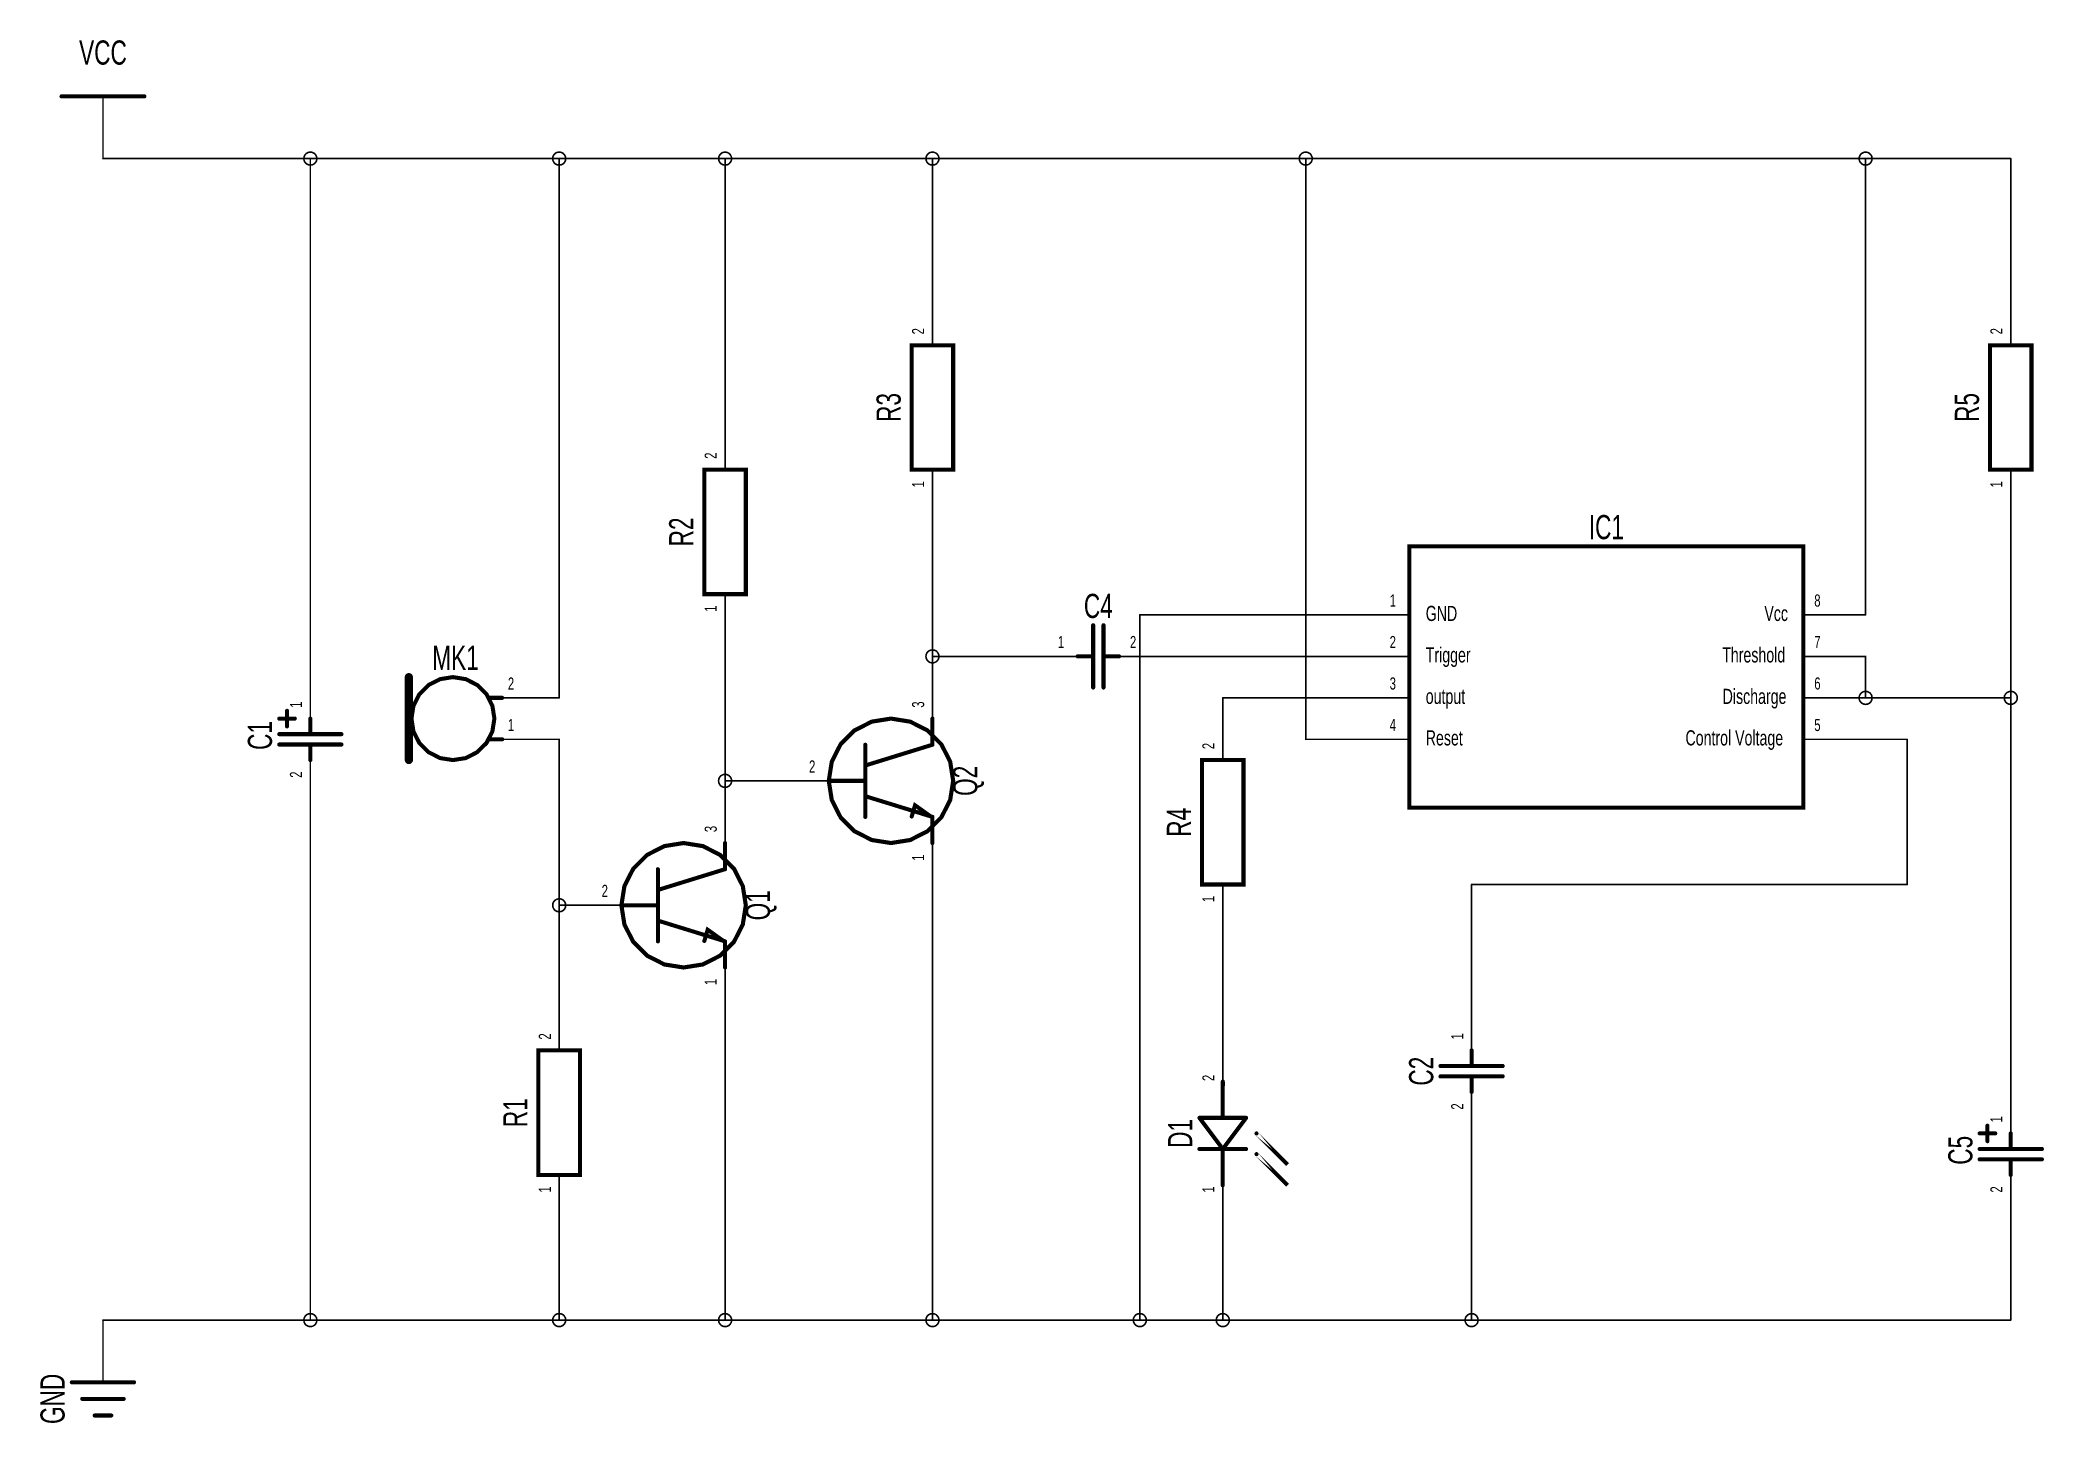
# Model space of a CAD drawing. Extents: x -0.05 to 4.78, y 0 to 3.33.
import ezdxf
from ezdxf.enums import TextEntityAlignment as Align

# ---------------------------------------------------------------- set-up
doc = ezdxf.new("R2010")
doc.units = 0
for name, color, linetype in [('Element', 253, 'CONTINUOUS'), ('Net', 50, 'CONTINUOUS'), ('Pin', 50, 'CONTINUOUS')]:
    doc.layers.add(name, color=color, linetype=linetype)

msp = doc.modelspace()

# ---------------------------------------------------------------- linework, layer by layer
at = {"layer": 'Element', "linetype": 'CONTINUOUS'}
for points, const_width in [([(-0.0025, 3.1991, 1), (0.0025, 3.1991, 1), (-0.0025, 3.1991, 1)], 0.0049), ([(0.1975, 3.1991, 1), (0.2025, 3.1991, 1), (0.1975, 3.1991, 1)], 0.0049), ([(2.485, 1.9241, 1), (2.49, 1.9241, 1), (2.485, 1.9241, 1)], 0.0049), ([(2.51, 1.9241, 1), (2.515, 1.9241, 1), (2.51, 1.9241, 1)], 0.0049), ([(2.4475, 1.8491, 1), (2.4525, 1.8491, 1), (2.4475, 1.8491, 1)], 0.0049), ([(2.4851, 1.8491, 1), (2.49, 1.8491, 1), (2.4851, 1.8491, 1)], 0.0049), ([(2.5101, 1.8491, 1), (2.515, 1.8491, 1), (2.5101, 1.8491, 1)], 0.0049), ([(2.5475, 1.8491, 1), (2.5525, 1.8491, 1), (2.5475, 1.8491, 1)], 0.0049), ([(0.8326, 1.7991, 1), (0.8424, 1.7991, 1), (0.8326, 1.7991, 1)], 0.0098), ([(1.0288, 1.7491, 1), (1.0337, 1.7491, 1), (1.0288, 1.7491, 1)], 0.0049), ([(1.06, 1.7491, 1), (1.065, 1.7491, 1), (1.06, 1.7491, 1)], 0.0049), ([(2.485, 1.7741, 1), (2.49, 1.7741, 1), (2.485, 1.7741, 1)], 0.0049), ([(2.51, 1.7741, 1), (2.515, 1.7741, 1), (2.51, 1.7741, 1)], 0.0049), ([(0.5225, 1.6991, 1), (0.5275, 1.6991, 1), (0.5225, 1.6991, 1)], 0.0049), ([(0.5413, 1.7178, 1), (0.5462, 1.7178, 1), (0.5413, 1.7178, 1)], 0.0049), ([(0.56, 1.6991, 1), (0.565, 1.6991, 1), (0.56, 1.6991, 1)], 0.0049), ([(0.5975, 1.6991, 1), (0.6025, 1.6991, 1), (0.5975, 1.6991, 1)], 0.0049), ([(0.8413, 1.6991, 1), (0.8462, 1.6991, 1), (0.8413, 1.6991, 1)], 0.0049), ([(2.0975, 1.6991, 1), (2.1025, 1.6991, 1), (2.0975, 1.6991, 1)], 0.0049), ([(0.5225, 1.6616, 1), (0.5275, 1.6616, 1), (0.5225, 1.6616, 1)], 0.0049), ([(0.5413, 1.6803, 1), (0.5462, 1.6803, 1), (0.5413, 1.6803, 1)], 0.0049), ([(0.5975, 1.6615, 1), (0.6025, 1.6615, 1), (0.5975, 1.6615, 1)], 0.0049), ([(0.6725, 1.6616, 1), (0.6775, 1.6616, 1), (0.6725, 1.6616, 1)], 0.0049), ([(1.0288, 1.6491, 1), (1.0337, 1.6491, 1), (1.0288, 1.6491, 1)], 0.0049), ([(1.06, 1.6491, 1), (1.065, 1.6491, 1), (1.06, 1.6491, 1)], 0.0049), ([(0.5225, 1.6366, 1), (0.5275, 1.6366, 1), (0.5225, 1.6366, 1)], 0.0049), ([(0.5975, 1.6365, 1), (0.6025, 1.6365, 1), (0.5975, 1.6365, 1)], 0.0049), ([(0.5975, 1.5991, 1), (0.6025, 1.5991, 1), (0.5975, 1.5991, 1)], 0.0049), ([(0.6725, 1.6366, 1), (0.6775, 1.6366, 1), (0.6725, 1.6366, 1)], 0.0049), ([(0.8326, 1.5991, 1), (0.8424, 1.5991, 1), (0.8326, 1.5991, 1)], 0.0098), ([(1.9355, 1.636, 1), (1.9405, 1.636, 1), (1.9355, 1.636, 1)], 0.0049), ([(2.0975, 1.6361, 1), (2.1025, 1.6361, 1), (2.0975, 1.6361, 1)], 0.0049), ([(2.0975, 1.6361, 1), (2.1025, 1.6361, 1), (2.0975, 1.6361, 1)], 0.0049), ([(1.8475, 1.5491, 1), (1.8525, 1.5491, 1), (1.8475, 1.5491, 1)], 0.005), ([(1.8475, 1.5491, 1), (1.8525, 1.5491, 1), (1.8475, 1.5491, 1)], 0.0049), ([(1.9355, 1.586, 1), (1.9405, 1.586, 1), (1.9355, 1.586, 1)], 0.0049), ([(1.9355, 1.5491, 1), (1.9405, 1.5491, 1), (1.9355, 1.5491, 1)], 0.0049), ([(1.9355, 1.5121, 1), (1.9405, 1.5121, 1), (1.9355, 1.5121, 1)], 0.0049), ([(1.9355, 1.4621, 1), (1.9405, 1.4621, 1), (1.9355, 1.4621, 1)], 0.0049), ([(2.0475, 1.4631, 1), (2.0525, 1.4631, 1), (2.0475, 1.4631, 1)], 0.0049), ([(2.0935, 1.4631, 1), (2.0985, 1.4631, 1), (2.0935, 1.4631, 1)], 0.0049), ([(2.0975, 1.4621, 1), (2.1025, 1.4621, 1), (2.0975, 1.4621, 1)], 0.0049), ([(2.0975, 1.4621, 1), (2.1025, 1.4621, 1), (2.0975, 1.4621, 1)], 0.0049), ([(1.5975, 1.3991, 1), (1.6025, 1.3991, 1), (1.5975, 1.3991, 1)], 0.0049), ([(2.0975, 1.3991, 1), (2.1025, 1.3991, 1), (2.0975, 1.3991, 1)], 0.0049), ([(1.4355, 1.336, 1), (1.4405, 1.336, 1), (1.4355, 1.336, 1)], 0.0049), ([(1.5975, 1.3361, 1), (1.6025, 1.3361, 1), (1.5975, 1.3361, 1)], 0.0049), ([(1.5975, 1.3361, 1), (1.6025, 1.3361, 1), (1.5975, 1.3361, 1)], 0.0049), ([(1.4355, 1.286, 1), (1.4405, 1.286, 1), (1.4355, 1.286, 1)], 0.0049), ([(1.3475, 1.2491, 1), (1.3525, 1.2491, 1), (1.3475, 1.2491, 1)], 0.005), ([(1.3475, 1.2491, 1), (1.3525, 1.2491, 1), (1.3475, 1.2491, 1)], 0.0049), ([(1.4355, 1.2491, 1), (1.4405, 1.2491, 1), (1.4355, 1.2491, 1)], 0.0049), ([(1.4355, 1.2121, 1), (1.4405, 1.2121, 1), (1.4355, 1.2121, 1)], 0.0049), ([(1.4355, 1.1621, 1), (1.4405, 1.1621, 1), (1.4355, 1.1621, 1)], 0.0049), ([(1.5475, 1.1631, 1), (1.5525, 1.1631, 1), (1.5475, 1.1631, 1)], 0.0049), ([(1.5935, 1.1631, 1), (1.5985, 1.1631, 1), (1.5935, 1.1631, 1)], 0.0049), ([(1.5975, 1.1621, 1), (1.6025, 1.1621, 1), (1.5975, 1.1621, 1)], 0.0049), ([(1.5975, 1.1621, 1), (1.6025, 1.1621, 1), (1.5975, 1.1621, 1)], 0.0049), ([(1.5975, 1.0991, 1), (1.6025, 1.0991, 1), (1.5975, 1.0991, 1)], 0.0049), ([(3.3975, 0.8991, 1), (3.4025, 0.8991, 1), (3.3975, 0.8991, 1)], 0.0049), ([(2.7976, 0.8241, 1), (2.8025, 0.8241, 1), (2.7976, 0.8241, 1)], 0.0049), ([(3.3225, 0.8616, 1), (3.3275, 0.8616, 1), (3.3225, 0.8616, 1)], 0.0049), ([(3.3225, 0.8366, 1), (3.3275, 0.8366, 1), (3.3225, 0.8366, 1)], 0.0049), ([(3.3975, 0.8615, 1), (3.4025, 0.8615, 1), (3.3975, 0.8615, 1)], 0.0049), ([(3.3975, 0.8365, 1), (3.4025, 0.8365, 1), (3.3975, 0.8365, 1)], 0.0049), ([(3.4725, 0.8616, 1), (3.4775, 0.8616, 1), (3.4725, 0.8616, 1)], 0.0049), ([(3.4725, 0.8366, 1), (3.4775, 0.8366, 1), (3.4725, 0.8366, 1)], 0.0049), ([(3.3975, 0.7991, 1), (3.4025, 0.7991, 1), (3.3975, 0.7991, 1)], 0.0049), ([(2.7413, 0.7366, 1), (2.7463, 0.7366, 1), (2.7413, 0.7366, 1)], 0.0049), ([(2.7413, 0.7366, 1), (2.7463, 0.7366, 1), (2.7413, 0.7366, 1)], 0.0049), ([(2.7975, 0.7371, 1), (2.8025, 0.7371, 1), (2.7975, 0.7371, 1)], 0.0049), ([(2.8539, 0.7366, 1), (2.8588, 0.7366, 1), (2.8539, 0.7366, 1)], 0.0049), ([(2.8539, 0.7366, 1), (2.8588, 0.7366, 1), (2.8539, 0.7366, 1)], 0.0049), ([(2.8789, 0.6991, 1), (2.8838, 0.6991, 1), (2.8789, 0.6991, 1)], 0.0049), ([(4.6225, 0.6991, 1), (4.6275, 0.6991, 1), (4.6225, 0.6991, 1)], 0.0049), ([(4.6413, 0.7178, 1), (4.6462, 0.7178, 1), (4.6413, 0.7178, 1)], 0.0049), ([(4.6413, 0.6803, 1), (4.6462, 0.6803, 1), (4.6413, 0.6803, 1)], 0.0049), ([(4.66, 0.6991, 1), (4.665, 0.6991, 1), (4.66, 0.6991, 1)], 0.0049), ([(4.6975, 0.6991, 1), (4.7025, 0.6991, 1), (4.6975, 0.6991, 1)], 0.0049), ([(2.7413, 0.6615, 1), (2.7463, 0.6615, 1), (2.7413, 0.6615, 1)], 0.0049), ([(2.7975, 0.6601, 1), (2.8025, 0.6601, 1), (2.7975, 0.6601, 1)], 0.0049), ([(2.7976, 0.6615, 1), (2.8025, 0.6615, 1), (2.7976, 0.6615, 1)], 0.0049), ([(2.7976, 0.6615, 1), (2.8025, 0.6615, 1), (2.7976, 0.6615, 1)], 0.0049), ([(2.8539, 0.6615, 1), (2.8588, 0.6615, 1), (2.8539, 0.6615, 1)], 0.0049), ([(2.8789, 0.6491, 1), (2.8838, 0.6491, 1), (2.8789, 0.6491, 1)], 0.0049), ([(4.6225, 0.6616, 1), (4.6275, 0.6616, 1), (4.6225, 0.6616, 1)], 0.0049), ([(4.6225, 0.6366, 1), (4.6275, 0.6366, 1), (4.6225, 0.6366, 1)], 0.0049), ([(4.6975, 0.6615, 1), (4.7025, 0.6615, 1), (4.6975, 0.6615, 1)], 0.0049), ([(4.6975, 0.6365, 1), (4.7025, 0.6365, 1), (4.6975, 0.6365, 1)], 0.0049), ([(4.7725, 0.6616, 1), (4.7775, 0.6616, 1), (4.7725, 0.6616, 1)], 0.0049), ([(4.7725, 0.6366, 1), (4.7775, 0.6366, 1), (4.7725, 0.6366, 1)], 0.0049), ([(4.6975, 0.5991, 1), (4.7025, 0.5991, 1), (4.6975, 0.5991, 1)], 0.0049), ([(2.7975, 0.5741, 1), (2.8024, 0.5741, 1), (2.7975, 0.5741, 1)], 0.0049), ([(0.0225, 0.0991, 1), (0.0275, 0.0991, 1), (0.0225, 0.0991, 1)], 0.0049), ([(0.1725, 0.0991, 1), (0.1775, 0.0991, 1), (0.1725, 0.0991, 1)], 0.0049), ([(0.0475, 0.0591, 1), (0.0525, 0.0591, 1), (0.0475, 0.0591, 1)], 0.0049), ([(0.1475, 0.0591, 1), (0.1525, 0.0591, 1), (0.1475, 0.0591, 1)], 0.0049), ([(0.0775, 0.0191, 1), (0.0825, 0.0191, 1), (0.0775, 0.0191, 1)], 0.0049), ([(0.1175, 0.0191, 1), (0.1225, 0.0191, 1), (0.1175, 0.0191, 1)], 0.0049)]:
    msp.add_lwpolyline(points, format="xyb", dxfattribs=dict(at, const_width=const_width))
for points, const_width in [([(0, 3.1991), (0.2, 3.1991)], 0.0098), ([(2.05, 2.5991), (2.15, 2.5991), (2.15, 2.2991), (2.05, 2.2991), (2.05, 2.5991)], 0.0098), ([(4.65, 2.5991), (4.75, 2.5991), (4.75, 2.2991), (4.65, 2.2991), (4.65, 2.5991)], 0.0098), ([(1.55, 2.2991), (1.65, 2.2991), (1.65, 1.9991), (1.55, 1.9991), (1.55, 2.2991)], 0.0098), ([(3.25, 2.1141), (4.2, 2.1141), (4.2, 1.4841), (3.25, 1.4841), (3.25, 2.1141)], 0.0098), ([(2.4875, 1.7741), (2.4875, 1.9241)], 0.0098), ([(2.5125, 1.7741), (2.5125, 1.9241)], 0.0098), ([(2.45, 1.8491), (2.4875, 1.8491)], 0.0098), ([(2.5125, 1.8491), (2.55, 1.8491)], 0.0098), ([(0.8375, 1.5991), (0.8375, 1.7991)], 0.0197), ([(0.8438, 1.6991), (0.8486, 1.6682), (0.8628, 1.6403), (0.885, 1.6182), (0.9128, 1.6039), (0.9438, 1.5991), (0.9747, 1.6039), (1.0025, 1.6182), (1.0247, 1.6403), (1.0389, 1.6682), (1.0438, 1.6991), (1.0389, 1.73), (1.0247, 1.7578), (1.0025, 1.78), (0.9747, 1.7942), (0.9438, 1.7991), (0.9128, 1.7942), (0.885, 1.78), (0.8628, 1.7578), (0.8486, 1.73), (0.8438, 1.6991)], 0.0098), ([(1.0625, 1.7491), (1.0313, 1.7491)], 0.0098), ([(0.525, 1.6991), (0.5625, 1.6991)], 0.0098), ([(0.5438, 1.6803), (0.5438, 1.7178)], 0.0098), ([(0.6, 1.6991), (0.6, 1.6615)], 0.0098), ([(1.85, 1.5491), (1.8573, 1.5027), (1.8786, 1.4609), (1.9118, 1.4277), (1.9536, 1.4064), (2, 1.3991), (2.0464, 1.4064), (2.0882, 1.4277), (2.1214, 1.4609), (2.1427, 1.5027), (2.15, 1.5491), (2.1427, 1.5954), (2.1214, 1.6372), (2.0882, 1.6704), (2.0464, 1.6917), (2, 1.6991), (1.9536, 1.6917), (1.9118, 1.6704), (1.8786, 1.6372), (1.8573, 1.5954), (1.85, 1.5491)], 0.01), ([(2.1, 1.6361), (2.1, 1.6991)], 0.0098), ([(0.525, 1.6616), (0.675, 1.6616)], 0.0098), ([(1.0625, 1.6491), (1.0313, 1.6491)], 0.0098), ([(0.525, 1.6366), (0.675, 1.6366)], 0.0098), ([(0.6, 1.6365), (0.6, 1.5991)], 0.0098), ([(1.938, 1.586), (2.1, 1.6361)], 0.0098), ([(1.938, 1.4621), (1.938, 1.636)], 0.0098), ([(2.75, 1.5991), (2.85, 1.5991), (2.85, 1.2991), (2.75, 1.2991), (2.75, 1.5991)], 0.0098), ([(1.85, 1.5491), (1.938, 1.5491)], 0.0098), ([(1.938, 1.5121), (2.1, 1.4621)], 0.0098), ([(2.096, 1.4631), (2.058, 1.4901), (2.05, 1.4631)], 0.0098), ([(2.1, 1.3991), (2.1, 1.4621)], 0.0098), ([(1.35, 1.2491), (1.3573, 1.2027), (1.3786, 1.1609), (1.4118, 1.1277), (1.4536, 1.1064), (1.5, 1.0991), (1.5464, 1.1064), (1.5882, 1.1277), (1.6214, 1.1609), (1.6427, 1.2027), (1.65, 1.2491), (1.6427, 1.2954), (1.6214, 1.3372), (1.5882, 1.3704), (1.5464, 1.3917), (1.5, 1.3991), (1.4536, 1.3917), (1.4118, 1.3704), (1.3786, 1.3372), (1.3573, 1.2954), (1.35, 1.2491)], 0.01), ([(1.6, 1.3361), (1.6, 1.3991)], 0.0098), ([(1.438, 1.286), (1.6, 1.3361)], 0.0098), ([(1.438, 1.1621), (1.438, 1.336)], 0.0098), ([(1.35, 1.2491), (1.438, 1.2491)], 0.0098), ([(1.438, 1.2121), (1.6, 1.1621)], 0.0098), ([(1.596, 1.1631), (1.558, 1.1901), (1.55, 1.1631)], 0.0098), ([(1.6, 1.0991), (1.6, 1.1621)], 0.0098), ([(1.15, 0.8991), (1.25, 0.8991), (1.25, 0.5991), (1.15, 0.5991), (1.15, 0.8991)], 0.0098), ([(3.4, 0.8991), (3.4, 0.8615)], 0.0098), ([(2.8001, 0.8241), (2.8, 0.7371)], 0.0098), ([(3.325, 0.8616), (3.475, 0.8616)], 0.0098), ([(3.325, 0.8366), (3.475, 0.8366)], 0.0098), ([(3.4, 0.8365), (3.4, 0.7991)], 0.0098), ([(2.7438, 0.7366), (2.8001, 0.6615)], 0.0098), ([(2.7438, 0.7366), (2.8563, 0.7366)], 0.0098), ([(2.8001, 0.6615), (2.8563, 0.7366)], 0.0098), ([(2.8813, 0.6991), (2.9562, 0.6241), (2.8813, 0.6991)], 0.0098), ([(4.625, 0.6991), (4.6625, 0.6991)], 0.0098), ([(4.6438, 0.6803), (4.6438, 0.7178)], 0.0098), ([(4.7, 0.6991), (4.7, 0.6615)], 0.0098), ([(2.8563, 0.6615), (2.7438, 0.6615)], 0.0098), ([(2.8, 0.6601), (2.7999, 0.5741)], 0.0098), ([(2.8813, 0.6491), (2.9562, 0.5741), (2.8813, 0.6491)], 0.0098), ([(4.625, 0.6616), (4.775, 0.6616)], 0.0098), ([(4.625, 0.6366), (4.775, 0.6366)], 0.0098), ([(4.7, 0.6365), (4.7, 0.5991)], 0.0098), ([(0.025, 0.0991), (0.175, 0.0991)], 0.0098), ([(0.05, 0.0591), (0.15, 0.0591)], 0.0098), ([(0.08, 0.0191), (0.12, 0.0191)], 0.0098)]:
    msp.add_lwpolyline(points, dxfattribs=dict(at, const_width=const_width))
at = {"layer": 'Net', "linetype": 'CONTINUOUS', "const_width": 0.002}
for points in [[(0.099, 3.0491, 1), (0.101, 3.0491, 1), (0.099, 3.0491, 1)], [(0.5833, 3.0491, 1), (0.5852, 3.0491, 1), (0.5833, 3.0491, 1)], [(0.599, 3.0491, 1), (0.601, 3.0491, 1), (0.599, 3.0491, 1)], [(1.1833, 3.0491, 1), (1.1852, 3.0491, 1), (1.1833, 3.0491, 1)], [(1.199, 3.0491, 1), (1.201, 3.0491, 1), (1.199, 3.0491, 1)], [(1.199, 3.0491, 1), (1.201, 3.0491, 1), (1.199, 3.0491, 1)], [(1.199, 3.0491, 1), (1.201, 3.0491, 1), (1.199, 3.0491, 1)], [(1.5833, 3.0491, 1), (1.5852, 3.0491, 1), (1.5833, 3.0491, 1)], [(1.599, 3.0491, 1), (1.601, 3.0491, 1), (1.599, 3.0491, 1)], [(2.0833, 3.0491, 1), (2.0852, 3.0491, 1), (2.0833, 3.0491, 1)], [(2.099, 3.0491, 1), (2.101, 3.0491, 1), (2.099, 3.0491, 1)], [(2.9833, 3.0491, 1), (2.9852, 3.0491, 1), (2.9833, 3.0491, 1)], [(2.999, 3.0491, 1), (3.001, 3.0491, 1), (2.999, 3.0491, 1)], [(4.3333, 3.0491, 1), (4.3352, 3.0491, 1), (4.3333, 3.0491, 1)], [(4.349, 3.0491, 1), (4.351, 3.0491, 1), (4.349, 3.0491, 1)], [(4.349, 3.0491, 1), (4.351, 3.0491, 1), (4.349, 3.0491, 1)], [(4.349, 3.0491, 1), (4.351, 3.0491, 1), (4.349, 3.0491, 1)], [(4.699, 3.0491, 1), (4.701, 3.0491, 1), (4.699, 3.0491, 1)], [(4.699, 3.0491, 1), (4.701, 3.0491, 1), (4.699, 3.0491, 1)], [(2.099, 2.7491, 1), (2.101, 2.7491, 1), (2.099, 2.7491, 1)], [(4.699, 2.7491, 1), (4.701, 2.7491, 1), (4.699, 2.7491, 1)], [(1.599, 2.4491, 1), (1.601, 2.4491, 1), (1.599, 2.4491, 1)], [(2.099, 2.1491, 1), (2.101, 2.1491, 1), (2.099, 2.1491, 1)], [(4.699, 2.1491, 1), (4.701, 2.1491, 1), (4.699, 2.1491, 1)], [(2.599, 1.9491, 1), (2.601, 1.9491, 1), (2.599, 1.9491, 1)], [(2.599, 1.9491, 1), (2.601, 1.9491, 1), (2.599, 1.9491, 1)], [(3.099, 1.9491, 1), (3.101, 1.9491, 1), (3.099, 1.9491, 1)], [(4.349, 1.9491, 1), (4.351, 1.9491, 1), (4.349, 1.9491, 1)], [(0.599, 1.8491, 1), (0.601, 1.8491, 1), (0.599, 1.8491, 1)], [(1.599, 1.8491, 1), (1.601, 1.8491, 1), (1.599, 1.8491, 1)], [(2.0833, 1.8491, 1), (2.0852, 1.8491, 1), (2.0833, 1.8491, 1)], [(2.099, 1.8491, 1), (2.101, 1.8491, 1), (2.099, 1.8491, 1)], [(2.099, 1.8491, 1), (2.101, 1.8491, 1), (2.099, 1.8491, 1)], [(2.299, 1.8491, 1), (2.301, 1.8491, 1), (2.299, 1.8491, 1)], [(2.699, 1.8491, 1), (2.701, 1.8491, 1), (2.699, 1.8491, 1)], [(3.099, 1.8491, 1), (3.101, 1.8491, 1), (3.099, 1.8491, 1)], [(4.349, 1.8491, 1), (4.351, 1.8491, 1), (4.349, 1.8491, 1)], [(1.199, 1.7491, 1), (1.201, 1.7491, 1), (1.199, 1.7491, 1)], [(2.799, 1.7491, 1), (2.801, 1.7491, 1), (2.799, 1.7491, 1)], [(3.099, 1.7491, 1), (3.101, 1.7491, 1), (3.099, 1.7491, 1)], [(4.3333, 1.7491, 1), (4.3352, 1.7491, 1), (4.3333, 1.7491, 1)], [(4.349, 1.7491, 1), (4.351, 1.7491, 1), (4.349, 1.7491, 1)], [(4.349, 1.7491, 1), (4.351, 1.7491, 1), (4.349, 1.7491, 1)], [(4.6833, 1.7491, 1), (4.6852, 1.7491, 1), (4.6833, 1.7491, 1)], [(4.699, 1.7491, 1), (4.701, 1.7491, 1), (4.699, 1.7491, 1)], [(4.699, 1.7491, 1), (4.701, 1.7491, 1), (4.699, 1.7491, 1)], [(4.699, 1.7491, 1), (4.701, 1.7491, 1), (4.699, 1.7491, 1)], [(4.699, 1.7491, 1), (4.701, 1.7491, 1), (4.699, 1.7491, 1)], [(1.199, 1.6491, 1), (1.201, 1.6491, 1), (1.199, 1.6491, 1)], [(2.999, 1.6491, 1), (3.001, 1.6491, 1), (2.999, 1.6491, 1)], [(2.999, 1.6491, 1), (3.001, 1.6491, 1), (2.999, 1.6491, 1)], [(3.099, 1.6491, 1), (3.101, 1.6491, 1), (3.099, 1.6491, 1)], [(4.349, 1.6491, 1), (4.351, 1.6491, 1), (4.349, 1.6491, 1)], [(4.449, 1.6491, 1), (4.451, 1.6491, 1), (4.449, 1.6491, 1)], [(4.449, 1.6491, 1), (4.451, 1.6491, 1), (4.449, 1.6491, 1)], [(1.5833, 1.5491, 1), (1.5852, 1.5491, 1), (1.5833, 1.5491, 1)], [(1.599, 1.5491, 1), (1.601, 1.5491, 1), (1.599, 1.5491, 1)], [(1.599, 1.5491, 1), (1.601, 1.5491, 1), (1.599, 1.5491, 1)], [(1.699, 1.5491, 1), (1.701, 1.5491, 1), (1.699, 1.5491, 1)], [(0.599, 1.4491, 1), (0.601, 1.4491, 1), (0.599, 1.4491, 1)], [(3.399, 1.2991, 1), (3.401, 1.2991, 1), (3.399, 1.2991, 1)], [(3.399, 1.2991, 1), (3.401, 1.2991, 1), (3.399, 1.2991, 1)], [(4.449, 1.2991, 1), (4.451, 1.2991, 1), (4.449, 1.2991, 1)], [(4.449, 1.2991, 1), (4.451, 1.2991, 1), (4.449, 1.2991, 1)], [(1.1833, 1.2491, 1), (1.1852, 1.2491, 1), (1.1833, 1.2491, 1)], [(1.199, 1.2491, 1), (1.201, 1.2491, 1), (1.199, 1.2491, 1)], [(1.199, 1.2491, 1), (1.201, 1.2491, 1), (1.199, 1.2491, 1)], [(1.199, 1.2491, 1), (1.201, 1.2491, 1), (1.199, 1.2491, 1)], [(2.099, 1.2491, 1), (2.101, 1.2491, 1), (2.099, 1.2491, 1)], [(2.799, 1.1491, 1), (2.801, 1.1491, 1), (2.799, 1.1491, 1)], [(1.199, 1.0491, 1), (1.201, 1.0491, 1), (1.199, 1.0491, 1)], [(3.399, 1.0491, 1), (3.401, 1.0491, 1), (3.399, 1.0491, 1)], [(1.599, 0.9491, 1), (1.601, 0.9491, 1), (1.599, 0.9491, 1)], [(2.799, 0.9491, 1), (2.801, 0.9491, 1), (2.799, 0.9491, 1)], [(4.699, 0.8491, 1), (4.701, 0.8491, 1), (4.699, 0.8491, 1)], [(3.399, 0.6491, 1), (3.401, 0.6491, 1), (3.399, 0.6491, 1)], [(1.199, 0.4491, 1), (1.201, 0.4491, 1), (1.199, 0.4491, 1)], [(2.799, 0.4491, 1), (2.801, 0.4491, 1), (2.799, 0.4491, 1)], [(4.699, 0.4491, 1), (4.701, 0.4491, 1), (4.699, 0.4491, 1)], [(0.099, 0.2491, 1), (0.101, 0.2491, 1), (0.099, 0.2491, 1)], [(0.5833, 0.2491, 1), (0.5852, 0.2491, 1), (0.5833, 0.2491, 1)], [(0.599, 0.2491, 1), (0.601, 0.2491, 1), (0.599, 0.2491, 1)], [(1.1833, 0.2491, 1), (1.1852, 0.2491, 1), (1.1833, 0.2491, 1)], [(1.199, 0.2491, 1), (1.201, 0.2491, 1), (1.199, 0.2491, 1)], [(1.5833, 0.2491, 1), (1.5852, 0.2491, 1), (1.5833, 0.2491, 1)], [(1.599, 0.2491, 1), (1.601, 0.2491, 1), (1.599, 0.2491, 1)], [(2.0833, 0.2491, 1), (2.0852, 0.2491, 1), (2.0833, 0.2491, 1)], [(2.099, 0.2491, 1), (2.101, 0.2491, 1), (2.099, 0.2491, 1)], [(2.5833, 0.2491, 1), (2.5852, 0.2491, 1), (2.5833, 0.2491, 1)], [(2.599, 0.2491, 1), (2.601, 0.2491, 1), (2.599, 0.2491, 1)], [(2.7833, 0.2491, 1), (2.7852, 0.2491, 1), (2.7833, 0.2491, 1)], [(2.799, 0.2491, 1), (2.801, 0.2491, 1), (2.799, 0.2491, 1)], [(3.3833, 0.2491, 1), (3.3852, 0.2491, 1), (3.3833, 0.2491, 1)], [(3.399, 0.2491, 1), (3.401, 0.2491, 1), (3.399, 0.2491, 1)], [(4.699, 0.2491, 1), (4.701, 0.2491, 1), (4.699, 0.2491, 1)], [(4.699, 0.2491, 1), (4.701, 0.2491, 1), (4.699, 0.2491, 1)]]:
    msp.add_lwpolyline(points, format="xyb", dxfattribs=at)
at = {"layer": 'Net', "linetype": 'CONTINUOUS', "const_width": 0.0039}
for points in [[(0.1, 3.0491), (1.2, 3.0491)], [(0.5843, 3.0491), (0.585, 3.0442), (0.5873, 3.0398), (0.5907, 3.0363), (0.5951, 3.0341), (0.6, 3.0333), (0.6049, 3.0341), (0.6093, 3.0363), (0.6127, 3.0398), (0.615, 3.0442), (0.6157, 3.0491), (0.615, 3.0539), (0.6127, 3.0583), (0.6093, 3.0618), (0.6049, 3.064), (0.6, 3.0648), (0.5951, 3.064), (0.5907, 3.0618), (0.5873, 3.0583), (0.585, 3.0539), (0.5843, 3.0491)], [(0.6, 1.8491), (0.6, 3.0491)], [(1.1843, 3.0491), (1.185, 3.0442), (1.1873, 3.0398), (1.1907, 3.0363), (1.1951, 3.0341), (1.2, 3.0333), (1.2049, 3.0341), (1.2093, 3.0363), (1.2127, 3.0398), (1.215, 3.0442), (1.2157, 3.0491), (1.215, 3.0539), (1.2127, 3.0583), (1.2093, 3.0618), (1.2049, 3.064), (1.2, 3.0648), (1.1951, 3.064), (1.1907, 3.0618), (1.1873, 3.0583), (1.185, 3.0539), (1.1843, 3.0491)], [(4.35, 3.0491), (1.2, 3.0491)], [(1.2, 3.0491), (1.2, 1.7491)], [(1.5843, 3.0491), (1.585, 3.0442), (1.5873, 3.0398), (1.5907, 3.0363), (1.5951, 3.0341), (1.6, 3.0333), (1.6049, 3.0341), (1.6093, 3.0363), (1.6127, 3.0398), (1.615, 3.0442), (1.6157, 3.0491), (1.615, 3.0539), (1.6127, 3.0583), (1.6093, 3.0618), (1.6049, 3.064), (1.6, 3.0648), (1.5951, 3.064), (1.5907, 3.0618), (1.5873, 3.0583), (1.585, 3.0539), (1.5843, 3.0491)], [(1.6, 2.4491), (1.6, 3.0491)], [(2.0843, 3.0491), (2.085, 3.0442), (2.0873, 3.0398), (2.0907, 3.0363), (2.0951, 3.0341), (2.1, 3.0333), (2.1049, 3.0341), (2.1093, 3.0363), (2.1127, 3.0398), (2.115, 3.0442), (2.1157, 3.0491), (2.115, 3.0539), (2.1127, 3.0583), (2.1093, 3.0618), (2.1049, 3.064), (2.1, 3.0648), (2.0951, 3.064), (2.0907, 3.0618), (2.0873, 3.0583), (2.085, 3.0539), (2.0843, 3.0491)], [(2.1, 2.7491), (2.1, 3.0491)], [(2.9843, 3.0491), (2.985, 3.0442), (2.9873, 3.0398), (2.9907, 3.0363), (2.9951, 3.0341), (3, 3.0333), (3.0049, 3.0341), (3.0093, 3.0363), (3.0127, 3.0398), (3.015, 3.0442), (3.0157, 3.0491), (3.015, 3.0539), (3.0127, 3.0583), (3.0093, 3.0618), (3.0049, 3.064), (3, 3.0648), (2.9951, 3.064), (2.9907, 3.0618), (2.9873, 3.0583), (2.985, 3.0539), (2.9843, 3.0491)], [(3, 1.6491), (3, 3.0491)], [(4.3343, 3.0491), (4.335, 3.0442), (4.3373, 3.0398), (4.3407, 3.0363), (4.3451, 3.0341), (4.35, 3.0333), (4.3549, 3.0341), (4.3593, 3.0363), (4.3627, 3.0398), (4.365, 3.0442), (4.3657, 3.0491), (4.365, 3.0539), (4.3627, 3.0583), (4.3593, 3.0618), (4.3549, 3.064), (4.35, 3.0648), (4.3451, 3.064), (4.3407, 3.0618), (4.3373, 3.0583), (4.335, 3.0539), (4.3343, 3.0491)], [(4.35, 1.9491), (4.35, 3.0491)], [(4.7, 3.0491), (4.35, 3.0491)], [(4.7, 2.7491), (4.7, 3.0491)], [(2.1, 2.1491), (2.1, 1.8491)], [(4.7, 2.1491), (4.7, 1.7491)], [(3.1, 1.9491), (2.6, 1.9491)], [(2.6, 1.9491), (2.6, 0.2491)], [(1.6, 1.5491), (1.6, 1.8491)], [(2.0843, 1.8491), (2.085, 1.8442), (2.0873, 1.8398), (2.0907, 1.8363), (2.0951, 1.8341), (2.1, 1.8333), (2.1049, 1.8341), (2.1093, 1.8363), (2.1127, 1.8398), (2.115, 1.8442), (2.1157, 1.8491), (2.115, 1.8539), (2.1127, 1.8583), (2.1093, 1.8618), (2.1049, 1.864), (2.1, 1.8648), (2.0951, 1.864), (2.0907, 1.8618), (2.0873, 1.8583), (2.085, 1.8539), (2.0843, 1.8491)], [(2.3, 1.8491), (2.1, 1.8491)], [(2.7, 1.8491), (3.1, 1.8491)], [(4.35, 1.8491), (4.35, 1.7491)], [(2.8, 1.7491), (3.1, 1.7491)], [(4.3343, 1.7491), (4.335, 1.7442), (4.3373, 1.7398), (4.3407, 1.7363), (4.3451, 1.7341), (4.35, 1.7333), (4.3549, 1.7341), (4.3593, 1.7363), (4.3627, 1.7398), (4.365, 1.7442), (4.3657, 1.7491), (4.365, 1.7539), (4.3627, 1.7583), (4.3593, 1.7618), (4.3549, 1.764), (4.35, 1.7648), (4.3451, 1.764), (4.3407, 1.7618), (4.3373, 1.7583), (4.335, 1.7539), (4.3343, 1.7491)], [(4.7, 1.7491), (4.35, 1.7491)], [(4.6843, 1.7491), (4.685, 1.7442), (4.6873, 1.7398), (4.6907, 1.7363), (4.6951, 1.7341), (4.7, 1.7333), (4.7049, 1.7341), (4.7093, 1.7363), (4.7127, 1.7398), (4.715, 1.7442), (4.7157, 1.7491), (4.715, 1.7539), (4.7127, 1.7583), (4.7093, 1.7618), (4.7049, 1.764), (4.7, 1.7648), (4.6951, 1.764), (4.6907, 1.7618), (4.6873, 1.7583), (4.685, 1.7539), (4.6843, 1.7491)], [(4.7, 0.8491), (4.7, 1.7491)], [(4.7, 1.7491), (4.7, 1.7491)], [(1.2, 1.2491), (1.2, 1.6491)], [(3.1, 1.6491), (3, 1.6491)], [(4.35, 1.6491), (4.45, 1.6491)], [(4.45, 1.6491), (4.45, 1.2991)], [(1.5843, 1.5491), (1.585, 1.5442), (1.5873, 1.5398), (1.5907, 1.5363), (1.5951, 1.5341), (1.6, 1.5333), (1.6049, 1.5341), (1.6093, 1.5363), (1.6127, 1.5398), (1.615, 1.5442), (1.6157, 1.5491), (1.615, 1.5539), (1.6127, 1.5583), (1.6093, 1.5618), (1.6049, 1.564), (1.6, 1.5648), (1.5951, 1.564), (1.5907, 1.5618), (1.5873, 1.5583), (1.585, 1.5539), (1.5843, 1.5491)], [(1.7, 1.5491), (1.6, 1.5491)], [(0.6, 1.4491), (0.6, 0.2491)], [(1.1843, 1.2491), (1.185, 1.2442), (1.1873, 1.2398), (1.1907, 1.2363), (1.1951, 1.2341), (1.2, 1.2333), (1.2049, 1.2341), (1.2093, 1.2363), (1.2127, 1.2398), (1.215, 1.2442), (1.2157, 1.2491), (1.215, 1.2539), (1.2127, 1.2583), (1.2093, 1.2618), (1.2049, 1.264), (1.2, 1.2648), (1.1951, 1.264), (1.1907, 1.2618), (1.1873, 1.2583), (1.185, 1.2539), (1.1843, 1.2491)], [(4.45, 1.2991), (3.4, 1.2991)], [(3.4, 1.2991), (3.4, 1.0491)], [(1.2, 1.0491), (1.2, 1.2491)], [(1.2, 1.2491), (1.2, 1.2491)], [(2.1, 1.2491), (2.1, 0.2491)], [(2.8, 1.1491), (2.8, 0.9491)], [(1.6, 0.9491), (1.6, 0.2491)], [(3.4, 0.6491), (3.4, 0.2491)], [(1.2, 0.4491), (1.2, 0.2491)], [(2.8, 0.4491), (2.8, 0.2491)], [(4.7, 0.4491), (4.7, 0.2491)], [(4.7, 0.2491), (0.1, 0.2491)], [(0.5843, 0.2491), (0.585, 0.2442), (0.5873, 0.2398), (0.5907, 0.2363), (0.5951, 0.2341), (0.6, 0.2333), (0.6049, 0.2341), (0.6093, 0.2363), (0.6127, 0.2398), (0.615, 0.2442), (0.6157, 0.2491), (0.615, 0.2539), (0.6127, 0.2583), (0.6093, 0.2618), (0.6049, 0.264), (0.6, 0.2648), (0.5951, 0.264), (0.5907, 0.2618), (0.5873, 0.2583), (0.585, 0.2539), (0.5843, 0.2491)], [(1.1843, 0.2491), (1.185, 0.2442), (1.1873, 0.2398), (1.1907, 0.2363), (1.1951, 0.2341), (1.2, 0.2333), (1.2049, 0.2341), (1.2093, 0.2363), (1.2127, 0.2398), (1.215, 0.2442), (1.2157, 0.2491), (1.215, 0.2539), (1.2127, 0.2583), (1.2093, 0.2618), (1.2049, 0.264), (1.2, 0.2648), (1.1951, 0.264), (1.1907, 0.2618), (1.1873, 0.2583), (1.185, 0.2539), (1.1843, 0.2491)], [(1.5843, 0.2491), (1.585, 0.2442), (1.5873, 0.2398), (1.5907, 0.2363), (1.5951, 0.2341), (1.6, 0.2333), (1.6049, 0.2341), (1.6093, 0.2363), (1.6127, 0.2398), (1.615, 0.2442), (1.6157, 0.2491), (1.615, 0.2539), (1.6127, 0.2583), (1.6093, 0.2618), (1.6049, 0.264), (1.6, 0.2648), (1.5951, 0.264), (1.5907, 0.2618), (1.5873, 0.2583), (1.585, 0.2539), (1.5843, 0.2491)], [(2.0843, 0.2491), (2.085, 0.2442), (2.0873, 0.2398), (2.0907, 0.2363), (2.0951, 0.2341), (2.1, 0.2333), (2.1049, 0.2341), (2.1093, 0.2363), (2.1127, 0.2398), (2.115, 0.2442), (2.1157, 0.2491), (2.115, 0.2539), (2.1127, 0.2583), (2.1093, 0.2618), (2.1049, 0.264), (2.1, 0.2648), (2.0951, 0.264), (2.0907, 0.2618), (2.0873, 0.2583), (2.085, 0.2539), (2.0843, 0.2491)], [(2.5843, 0.2491), (2.585, 0.2442), (2.5873, 0.2398), (2.5907, 0.2363), (2.5951, 0.2341), (2.6, 0.2333), (2.6049, 0.2341), (2.6093, 0.2363), (2.6127, 0.2398), (2.615, 0.2442), (2.6157, 0.2491), (2.615, 0.2539), (2.6127, 0.2583), (2.6093, 0.2618), (2.6049, 0.264), (2.6, 0.2648), (2.5951, 0.264), (2.5907, 0.2618), (2.5873, 0.2583), (2.585, 0.2539), (2.5843, 0.2491)], [(2.7843, 0.2491), (2.785, 0.2442), (2.7873, 0.2398), (2.7907, 0.2363), (2.7951, 0.2341), (2.8, 0.2333), (2.8049, 0.2341), (2.8093, 0.2363), (2.8127, 0.2398), (2.815, 0.2442), (2.8157, 0.2491), (2.815, 0.2539), (2.8127, 0.2583), (2.8093, 0.2618), (2.8049, 0.264), (2.8, 0.2648), (2.7951, 0.264), (2.7907, 0.2618), (2.7873, 0.2583), (2.785, 0.2539), (2.7843, 0.2491)], [(3.3843, 0.2491), (3.385, 0.2442), (3.3873, 0.2398), (3.3907, 0.2363), (3.3951, 0.2341), (3.4, 0.2333), (3.4049, 0.2341), (3.4093, 0.2363), (3.4127, 0.2398), (3.415, 0.2442), (3.4157, 0.2491), (3.415, 0.2539), (3.4127, 0.2583), (3.4093, 0.2618), (3.4049, 0.264), (3.4, 0.2648), (3.3951, 0.264), (3.3907, 0.2618), (3.3873, 0.2583), (3.385, 0.2539), (3.3843, 0.2491)]]:
    msp.add_lwpolyline(points, dxfattribs=at)
at = {"layer": 'Pin', "linetype": 'CONTINUOUS', "const_width": 0.002}
for points in [[(0.099, 3.1991, 1), (0.101, 3.1991, 1), (0.099, 3.1991, 1)], [(0.099, 3.0491, 1), (0.101, 3.0491, 1), (0.099, 3.0491, 1)], [(2.099, 2.7491, 1), (2.101, 2.7491, 1), (2.099, 2.7491, 1)], [(4.699, 2.7491, 1), (4.701, 2.7491, 1), (4.699, 2.7491, 1)], [(2.099, 2.5991, 1), (2.101, 2.5991, 1), (2.099, 2.5991, 1)], [(4.699, 2.5991, 1), (4.701, 2.5991, 1), (4.699, 2.5991, 1)], [(1.599, 2.4491, 1), (1.601, 2.4491, 1), (1.599, 2.4491, 1)], [(1.599, 2.2991, 1), (1.601, 2.2991, 1), (1.599, 2.2991, 1)], [(2.099, 2.2991, 1), (2.101, 2.2991, 1), (2.099, 2.2991, 1)], [(4.699, 2.2991, 1), (4.701, 2.2991, 1), (4.699, 2.2991, 1)], [(2.099, 2.1491, 1), (2.101, 2.1491, 1), (2.099, 2.1491, 1)], [(4.699, 2.1491, 1), (4.701, 2.1491, 1), (4.699, 2.1491, 1)], [(1.599, 1.9991, 1), (1.601, 1.9991, 1), (1.599, 1.9991, 1)], [(3.099, 1.9491, 1), (3.101, 1.9491, 1), (3.099, 1.9491, 1)], [(3.249, 1.9491, 1), (3.251, 1.9491, 1), (3.249, 1.9491, 1)], [(4.199, 1.9491, 1), (4.201, 1.9491, 1), (4.199, 1.9491, 1)], [(4.349, 1.9491, 1), (4.351, 1.9491, 1), (4.349, 1.9491, 1)], [(0.599, 1.8491, 1), (0.601, 1.8491, 1), (0.599, 1.8491, 1)], [(1.599, 1.8491, 1), (1.601, 1.8491, 1), (1.599, 1.8491, 1)], [(2.099, 1.8491, 1), (2.101, 1.8491, 1), (2.099, 1.8491, 1)], [(2.299, 1.8491, 1), (2.301, 1.8491, 1), (2.299, 1.8491, 1)], [(2.449, 1.8491, 1), (2.451, 1.8491, 1), (2.449, 1.8491, 1)], [(2.549, 1.8491, 1), (2.551, 1.8491, 1), (2.549, 1.8491, 1)], [(2.699, 1.8491, 1), (2.701, 1.8491, 1), (2.699, 1.8491, 1)], [(3.099, 1.8491, 1), (3.101, 1.8491, 1), (3.099, 1.8491, 1)], [(3.249, 1.8491, 1), (3.251, 1.8491, 1), (3.249, 1.8491, 1)], [(4.199, 1.8491, 1), (4.201, 1.8491, 1), (4.199, 1.8491, 1)], [(4.349, 1.8491, 1), (4.351, 1.8491, 1), (4.349, 1.8491, 1)], [(1.049, 1.7491, 1), (1.051, 1.7491, 1), (1.049, 1.7491, 1)], [(1.199, 1.7491, 1), (1.201, 1.7491, 1), (1.199, 1.7491, 1)], [(2.799, 1.7491, 1), (2.801, 1.7491, 1), (2.799, 1.7491, 1)], [(3.099, 1.7491, 1), (3.101, 1.7491, 1), (3.099, 1.7491, 1)], [(3.249, 1.7491, 1), (3.251, 1.7491, 1), (3.249, 1.7491, 1)], [(4.199, 1.7491, 1), (4.201, 1.7491, 1), (4.199, 1.7491, 1)], [(4.349, 1.7491, 1), (4.351, 1.7491, 1), (4.349, 1.7491, 1)], [(0.599, 1.6991, 1), (0.601, 1.6991, 1), (0.599, 1.6991, 1)], [(2.099, 1.6991, 1), (2.101, 1.6991, 1), (2.099, 1.6991, 1)], [(1.049, 1.6491, 1), (1.051, 1.6491, 1), (1.049, 1.6491, 1)], [(1.199, 1.6491, 1), (1.201, 1.6491, 1), (1.199, 1.6491, 1)], [(3.099, 1.6491, 1), (3.101, 1.6491, 1), (3.099, 1.6491, 1)], [(3.249, 1.6491, 1), (3.251, 1.6491, 1), (3.249, 1.6491, 1)], [(4.199, 1.6491, 1), (4.201, 1.6491, 1), (4.199, 1.6491, 1)], [(4.349, 1.6491, 1), (4.351, 1.6491, 1), (4.349, 1.6491, 1)], [(0.599, 1.5991, 1), (0.601, 1.5991, 1), (0.599, 1.5991, 1)], [(2.799, 1.5991, 1), (2.801, 1.5991, 1), (2.799, 1.5991, 1)], [(1.599, 1.5491, 1), (1.601, 1.5491, 1), (1.599, 1.5491, 1)], [(1.699, 1.5491, 1), (1.701, 1.5491, 1), (1.699, 1.5491, 1)], [(1.849, 1.5491, 1), (1.851, 1.5491, 1), (1.849, 1.5491, 1)], [(0.599, 1.4491, 1), (0.601, 1.4491, 1), (0.599, 1.4491, 1)], [(1.599, 1.3991, 1), (1.601, 1.3991, 1), (1.599, 1.3991, 1)], [(2.099, 1.3991, 1), (2.101, 1.3991, 1), (2.099, 1.3991, 1)], [(2.799, 1.2991, 1), (2.801, 1.2991, 1), (2.799, 1.2991, 1)], [(1.199, 1.2491, 1), (1.201, 1.2491, 1), (1.199, 1.2491, 1)], [(1.349, 1.2491, 1), (1.351, 1.2491, 1), (1.349, 1.2491, 1)], [(2.099, 1.2491, 1), (2.101, 1.2491, 1), (2.099, 1.2491, 1)], [(2.799, 1.1491, 1), (2.801, 1.1491, 1), (2.799, 1.1491, 1)], [(1.599, 1.0991, 1), (1.601, 1.0991, 1), (1.599, 1.0991, 1)], [(1.199, 1.0491, 1), (1.201, 1.0491, 1), (1.199, 1.0491, 1)], [(3.399, 1.0491, 1), (3.401, 1.0491, 1), (3.399, 1.0491, 1)], [(1.599, 0.9491, 1), (1.601, 0.9491, 1), (1.599, 0.9491, 1)], [(2.799, 0.9491, 1), (2.801, 0.9491, 1), (2.799, 0.9491, 1)], [(1.199, 0.8991, 1), (1.201, 0.8991, 1), (1.199, 0.8991, 1)], [(3.399, 0.8991, 1), (3.401, 0.8991, 1), (3.399, 0.8991, 1)], [(4.699, 0.8491, 1), (4.701, 0.8491, 1), (4.699, 0.8491, 1)], [(2.799, 0.7991, 1), (2.801, 0.7991, 1), (2.799, 0.7991, 1)], [(3.399, 0.7991, 1), (3.401, 0.7991, 1), (3.399, 0.7991, 1)], [(4.699, 0.6991, 1), (4.701, 0.6991, 1), (4.699, 0.6991, 1)], [(3.399, 0.6491, 1), (3.401, 0.6491, 1), (3.399, 0.6491, 1)], [(1.199, 0.5991, 1), (1.201, 0.5991, 1), (1.199, 0.5991, 1)], [(2.799, 0.5991, 1), (2.801, 0.5991, 1), (2.799, 0.5991, 1)], [(4.699, 0.5991, 1), (4.701, 0.5991, 1), (4.699, 0.5991, 1)], [(1.199, 0.4491, 1), (1.201, 0.4491, 1), (1.199, 0.4491, 1)], [(2.799, 0.4491, 1), (2.801, 0.4491, 1), (2.799, 0.4491, 1)], [(4.699, 0.4491, 1), (4.701, 0.4491, 1), (4.699, 0.4491, 1)], [(0.099, 0.2491, 1), (0.101, 0.2491, 1), (0.099, 0.2491, 1)], [(0.099, 0.0991, 1), (0.101, 0.0991, 1), (0.099, 0.0991, 1)]]:
    msp.add_lwpolyline(points, format="xyb", dxfattribs=at)
at = {"layer": 'Pin', "linetype": 'CONTINUOUS', "const_width": 0.0039}
for points in [[(0.1, 3.1991), (0.1, 3.0491)], [(2.1, 2.5991), (2.1, 2.7491)], [(4.7, 2.5991), (4.7, 2.7491)], [(1.6, 2.2991), (1.6, 2.4491)], [(2.1, 2.2991), (2.1, 2.1491)], [(4.7, 2.2991), (4.7, 2.1491)], [(1.6, 1.9991), (1.6, 1.8491)], [(3.25, 1.9491), (3.1, 1.9491)], [(4.2, 1.9491), (4.35, 1.9491)], [(0.6, 1.6991), (0.6, 1.8491)], [(2.1, 1.6991), (2.1, 1.8491)], [(2.45, 1.8491), (2.3, 1.8491)], [(2.55, 1.8491), (2.7, 1.8491)], [(3.25, 1.8491), (3.1, 1.8491)], [(4.2, 1.8491), (4.35, 1.8491)], [(1.05, 1.7491), (1.2, 1.7491)], [(2.8, 1.5991), (2.8, 1.7491)], [(3.25, 1.7491), (3.1, 1.7491)], [(4.2, 1.7491), (4.35, 1.7491)], [(1.05, 1.6491), (1.2, 1.6491)], [(3.25, 1.6491), (3.1, 1.6491)], [(4.2, 1.6491), (4.35, 1.6491)], [(0.6, 1.5991), (0.6, 1.4491)], [(1.6, 1.3991), (1.6, 1.5491)], [(1.85, 1.5491), (1.7, 1.5491)], [(2.1, 1.3991), (2.1, 1.2491)], [(2.8, 1.2991), (2.8, 1.1491)], [(1.35, 1.2491), (1.2, 1.2491)], [(1.6, 1.0991), (1.6, 0.9491)], [(1.2, 0.8991), (1.2, 1.0491)], [(3.4, 0.8991), (3.4, 1.0491)], [(2.8, 0.7991), (2.8, 0.9491)], [(4.7, 0.6991), (4.7, 0.8491)], [(3.4, 0.7991), (3.4, 0.6491)], [(1.2, 0.5991), (1.2, 0.4491)], [(2.8, 0.5991), (2.8, 0.4491)], [(4.7, 0.5991), (4.7, 0.4491)], [(0.1, 0.0991), (0.1, 0.2491)]]:
    msp.add_lwpolyline(points, dxfattribs=at)

# ---------------------------------------------------------------- texts
at = {"layer": 'Element', "width": 0.7}
for s, p in [('VCC', (0.1, 3.2581)), ('IC1', (3.725, 2.1141)), ('C4', (2.5, 1.9241)), ('MK1', (0.95, 1.7991))]:
    msp.add_text(s, height=0.0583, dxfattribs=at).set_placement(p, align=Align.BOTTOM_CENTER)
for s, p in [('R3', (2.0409, 2.4491)), ('R5', (4.6409, 2.4491)), ('R2', (1.5409, 2.1491)), ('C1', (0.525, 1.6584)), ('R4', (2.7409, 1.4491)), ('C2', (3.325, 0.8491)), ('R1', (1.1409, 0.7491)), ('D1', (2.7438, 0.6991)), ('C5', (4.625, 0.6584)), ('GND', (0.025, 0.0591))]:
    msp.add_text(s, height=0.0583, rotation=90, dxfattribs=at).set_placement(p, align=Align.BOTTOM_CENTER)
for s, p in [('Q2', (2.15, 1.5491)), ('Q1', (1.65, 1.2491))]:
    msp.add_text(s, height=0.0583, rotation=90, dxfattribs=at).set_placement(p, align=Align.TOP_CENTER)
at = {"layer": 'Pin', "width": 0.7}
for s, p in [('2', (2.0508, 2.6253)), ('2', (4.6508, 2.6253)), ('2', (1.5508, 2.3253)), ('1', (2.0508, 2.2564)), ('1', (4.6508, 2.2564)), ('1', (1.5508, 1.9564)), ('1', (0.5508, 1.7253)), ('3', (2.0508, 1.7253)), ('2', (2.7508, 1.6253)), ('2', (0.5508, 1.5564)), ('3', (1.5508, 1.4253)), ('1', (2.0508, 1.3564)), ('1', (2.7508, 1.2564)), ('1', (1.5508, 1.0564)), ('2', (1.1508, 0.9253)), ('1', (3.3508, 0.9253)), ('2', (2.7508, 0.8253)), ('2', (3.3508, 0.7564)), ('1', (4.6508, 0.7253)), ('1', (1.1508, 0.5564)), ('1', (2.7508, 0.5564)), ('2', (4.6508, 0.5564))]:
    msp.add_text(s, height=0.0292, rotation=90, dxfattribs=at).set_placement(p, align=Align.TOP_LEFT)
for s, height, p in [('1', 0.0292, (3.2024, 1.9983)), ('8', 0.0292, (4.2262, 1.9983)), ('GND', 0.0365, (3.2894, 1.9709)), ('Vcc', 0.0365, (4.1059, 1.9709)), ('1', 0.0292, (2.4024, 1.8983)), ('2', 0.0292, (2.5762, 1.8983)), ('2', 0.0292, (3.2024, 1.8983)), ('7', 0.0292, (4.2262, 1.8983)), ('Trigger', 0.0365, (3.2894, 1.8709)), ('Threshold', 0.0365, (4.0042, 1.8709)), ('2', 0.0292, (1.0762, 1.7983)), ('3', 0.0292, (3.2024, 1.7983)), ('6', 0.0292, (4.2262, 1.7983)), ('output', 0.0365, (3.2894, 1.7709)), ('Discharge', 0.0365, (4.0053, 1.7709)), ('1', 0.0292, (1.0762, 1.6983)), ('4', 0.0292, (3.2024, 1.6983)), ('5', 0.0292, (4.2262, 1.6983)), ('Reset', 0.0365, (3.2894, 1.6709)), ('Control Voltage', 0.0365, (3.9157, 1.6709)), ('2', 0.0292, (1.8024, 1.5983)), ('2', 0.0292, (1.3024, 1.2983))]:
    msp.add_text(s, height=height, dxfattribs=at).set_placement(p, align=Align.TOP_LEFT)

doc.saveas('drawing.dxf')
